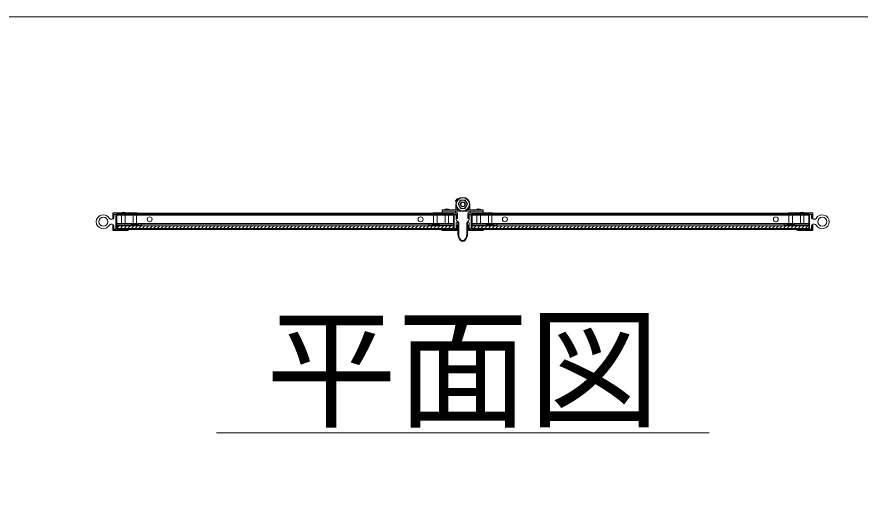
# Model space of a CAD drawing. Units: millimetres, scale not verified. Extents: x -30584 to 1616, y -23100 to 23100.
# Drawn here: x -1796 to -153, y 13457 to 14398 of the extents above; entities that cross this region are included whole.
import ezdxf
from ezdxf.enums import TextEntityAlignment as Align

# ---------------------------------------------------------------- set-up
doc = ezdxf.new("R2010")
doc.units = ezdxf.units.MM
doc.header["$LTSCALE"] = 150
doc.linetypes.add('DASHED1', pattern=[1.8, 1.2, -0.6])
for name, color, linetype, lineweight in [('0-6_ﾎﾞﾙﾄ類', 2, 'Continuous', 18), ('0-A_図面枠', 7, 'Continuous', 18), ('0-B_寸法', 3, 'Continuous', 18), ('1-8_標準ﾊﾟﾈﾙ', 7, 'Continuous', 18), ('1-A_文字', 7, 'Continuous', 18)]:
    doc.layers.add(name, color=color, linetype=linetype, lineweight=lineweight)
doc.styles.add('ＭＳ ゴシック', font='')
doc.styles.get('ＭＳ ゴシック').set_extended_font_data('MS Gothic')

msp = doc.modelspace()

# ---------------------------------------------------------------- linework, layer by layer
at = {"layer": '0-6_ﾎﾞﾙﾄ類'}
for p, q in [((-932, 14025.2), (-936.6, 14033.2)), ((-922.7, 14041.2), (-918.1, 14033.2)), ((-918.1, 14033.2), (-922.7, 14025.2)), ((-922.7, 14025.2), (-932, 14025.2))]:
    msp.add_line(p, q, dxfattribs=at)
msp.add_lwpolyline([(-936.6, 14033.2), (-932, 14041.2), (-922.7, 14041.2)], dxfattribs=at)
for radius in [7.84, 4.8, 3.93]:
    msp.add_circle((-927.3, 14033.2), radius, dxfattribs=at)
at = {"layer": '0-A_図面枠'}
msp.add_lwpolyline([(-2615.8, 14398.1), (1576, 14398.1), (1576, 7702.7), (-2615.8, 7702.7)], close=True, dxfattribs=at)
at = {"layer": '0-B_寸法'}
msp.add_line((-1407.3, 13588.1), (-447.3, 13588.1), dxfattribs=at)
at = {"layer": '1-8_標準ﾊﾟﾈﾙ'}
for p, q in [((-938.5, 14044), (-941.2, 14040.1)), ((-941, 14039), (-940, 14038.2)), ((-940.9, 14033.2), (-940.9, 14022.8)), ((-936.2, 14043.5), (-937.4, 14044.2)), ((-913.7, 14033.2), (-913.7, 14022.8)), ((-936.1, 14022.8), (-967.4, 14022.8)), ((-967.4, 14022.8), (-967.4, 14019.6)), ((-927.3, 14019.6), (-967.4, 14019.6)), ((-938.5, 14025.5), (-938.5, 14022.8)), ((-927.3, 14019.6), (-887.3, 14019.6)), ((-918.6, 14022.8), (-887.3, 14022.8)), ((-916.1, 14025.5), (-916.1, 14022.8)), ((-905, 14022.8), (-905, 14019.6)), ((-887.3, 14022.8), (-887.3, 14019.6)), ((-1610.3, 14004), (-1613.1, 14004)), ((-1609.5, 14015.6), (-1609.5, 14005.6)), ((-1607.9, 14005.6), (-1609.5, 14005.6)), ((-1562.3, 14016.4), (-1608.7, 14016.4)), ((-1607.1, 14007.2), (-1607.1, 14013.6)), ((-1607.1, 14013.6), (-1603.1, 14013.6)), ((-1603.1, 13984.8), (-1603.1, 14013.6)), ((-1601.5, 14014), (-1601.5, 13994.3)), ((-1601.5, 14014), (-1561.5, 14014)), ((-1601.5, 14012), (-945.5, 14012)), ((-1561.5, 14014), (-1561.5, 14015.6)), ((-985.5, 14014), (-985.5, 14015.6)), ((-945.5, 14014), (-985.5, 14014)), ((-984.7, 14016.4), (-938.3, 14016.4)), ((-945.5, 14014), (-945.5, 13994.3)), ((-943.9, 13986.4), (-943.9, 14012)), ((-943.1, 14012.8), (-940.7, 14012.8)), ((-939.9, 14012), (-939.9, 14003.8)), ((-939.1, 14005.6), (-937.5, 14005.6)), ((-937.5, 14015.6), (-937.5, 14005.6)), ((-917.2, 14015.6), (-917.2, 14005.6)), ((-915.6, 14005.6), (-917.2, 14005.6)), ((-870, 14016.4), (-916.4, 14016.4)), ((-914.8, 14003.8), (-914.8, 14012)), ((-914, 14012.8), (-911.6, 14012.8)), ((-910.8, 14012), (-910.8, 13986.4)), ((-909.2, 14014), (-909.2, 13994.3)), ((-909.2, 14014), (-869.2, 14014)), ((-253.2, 14012), (-909.2, 14012)), ((-869.2, 14014), (-869.2, 14015.6)), ((-293.2, 14014), (-293.2, 14015.6)), ((-253.2, 14014), (-293.2, 14014)), ((-292.4, 14016.4), (-246, 14016.4)), ((-253.2, 14014), (-253.2, 13994.3)), ((-251.6, 13984.8), (-251.6, 14013.6)), ((-247.6, 14013.6), (-251.6, 14013.6)), ((-247.6, 14007.2), (-247.6, 14013.6)), ((-246.8, 14005.6), (-245.2, 14005.6)), ((-245.2, 14015.6), (-245.2, 14005.6)), ((-244.4, 14004), (-241.6, 14004)), ((-1610.3, 13994.4), (-1613.1, 13994.4)), ((-1609.5, 13992.8), (-1609.5, 13982.8)), ((-1607.9, 13992.8), (-1609.5, 13992.8)), ((-1601.5, 13996.2), (-945.5, 13996.2)), ((-1601.5, 13994.3), (-1553.5, 13994.3)), ((-1601.5, 13991.9), (-1601.5, 13984.4)), ((-1601.5, 13991.9), (-1574.3, 13991.9)), ((-1596.9, 13991.1), (-1601.5, 13986.5)), ((-1601.5, 13986.3), (-945.5, 13986.3)), ((-1601.5, 13984.4), (-1577.9, 13984.4)), ((-1589.7, 13991.1), (-1594.5, 13986.3)), ((-1582.5, 13991.1), (-1587.3, 13986.3)), ((-1575.3, 13991.1), (-1580.1, 13986.3)), ((-1574.3, 13991.9), (-1573.5, 13992.7)), ((-1568.1, 13991.1), (-1572.9, 13986.3)), ((-1561, 13991.1), (-1565.8, 13986.3)), ((-1553.8, 13991.1), (-1558.6, 13986.3)), ((-1558.3, 13991.9), (-1553.5, 13991.9)), ((-1553.5, 13994.3), (-1553.5, 13991.9)), ((-1546.6, 13991.1), (-1551.4, 13986.3)), ((-1539.4, 13991.1), (-1544.2, 13986.3)), ((-1532.2, 13991.1), (-1537, 13986.3)), ((-1525, 13991.1), (-1529.8, 13986.3)), ((-1517.9, 13991.1), (-1522.7, 13986.3)), ((-1510.7, 13991.1), (-1515.5, 13986.3)), ((-1503.5, 13991.1), (-1508.3, 13986.3)), ((-1496.3, 13991.1), (-1501.1, 13986.3)), ((-1489.1, 13991.1), (-1493.9, 13986.3)), ((-1481.9, 13991.1), (-1486.7, 13986.3)), ((-1474.8, 13991.1), (-1479.6, 13986.3)), ((-1467.6, 13991.1), (-1472.4, 13986.3)), ((-1460.4, 13991.1), (-1465.2, 13986.3)), ((-1453.2, 13991.1), (-1458, 13986.3)), ((-1446, 13991.1), (-1450.8, 13986.3)), ((-1438.8, 13991.1), (-1443.6, 13986.3)), ((-1431.6, 13991.1), (-1436.4, 13986.3)), ((-1424.5, 13991.1), (-1429.3, 13986.3)), ((-1417.3, 13991.1), (-1422.1, 13986.3)), ((-1410.1, 13991.1), (-1414.9, 13986.3)), ((-1402.9, 13991.1), (-1407.7, 13986.3)), ((-1395.7, 13991.1), (-1400.5, 13986.3)), ((-1388.5, 13991.1), (-1393.3, 13986.3)), ((-1381.4, 13991.1), (-1386.2, 13986.3)), ((-1374.2, 13991.1), (-1379, 13986.3)), ((-1367, 13991.1), (-1371.8, 13986.3)), ((-1359.8, 13991.1), (-1364.6, 13986.3)), ((-1352.6, 13991.1), (-1357.4, 13986.3)), ((-1345.4, 13991.1), (-1350.2, 13986.3)), ((-1338.3, 13991.1), (-1343.1, 13986.3)), ((-1331.1, 13991.1), (-1335.9, 13986.3)), ((-1323.9, 13991.1), (-1328.7, 13986.3)), ((-1316.7, 13991.1), (-1321.5, 13986.3)), ((-1309.5, 13991.1), (-1314.3, 13986.3)), ((-1302.3, 13991.1), (-1307.1, 13986.3)), ((-1295.1, 13991.1), (-1299.9, 13986.3)), ((-1288, 13991.1), (-1292.8, 13986.3)), ((-1280.8, 13991.1), (-1285.6, 13986.3)), ((-1273.6, 13991.1), (-1278.4, 13986.3)), ((-1266.4, 13991.1), (-1271.2, 13986.3)), ((-1259.2, 13991.1), (-1264, 13986.3)), ((-1252, 13991.1), (-1256.8, 13986.3)), ((-1244.9, 13991.1), (-1249.7, 13986.3)), ((-1237.7, 13991.1), (-1242.5, 13986.3)), ((-1230.5, 13991.1), (-1235.3, 13986.3)), ((-1223.3, 13991.1), (-1228.1, 13986.3)), ((-1216.1, 13991.1), (-1220.9, 13986.3)), ((-1208.9, 13991.1), (-1213.7, 13986.3)), ((-1201.8, 13991.1), (-1206.6, 13986.3)), ((-1194.6, 13991.1), (-1199.4, 13986.3)), ((-1187.4, 13991.1), (-1192.2, 13986.3)), ((-1180.2, 13991.1), (-1185, 13986.3)), ((-1173, 13991.1), (-1177.8, 13986.3)), ((-1165.8, 13991.1), (-1170.6, 13986.3)), ((-1158.6, 13991.1), (-1163.4, 13986.3)), ((-1151.5, 13991.1), (-1156.3, 13986.3)), ((-1144.3, 13991.1), (-1149.1, 13986.3)), ((-1137.1, 13991.1), (-1141.9, 13986.3)), ((-1129.9, 13991.1), (-1134.7, 13986.3)), ((-1122.7, 13991.1), (-1127.5, 13986.3)), ((-1115.5, 13991.1), (-1120.4, 13986.3)), ((-1108.4, 13991.1), (-1113.2, 13986.3)), ((-1101.2, 13991.1), (-1106, 13986.3)), ((-1094, 13991.1), (-1098.8, 13986.3)), ((-1086.8, 13991.1), (-1091.6, 13986.3)), ((-1079.6, 13991.1), (-1084.4, 13986.3)), ((-1072.4, 13991.1), (-1077.2, 13986.3)), ((-1065.3, 13991.1), (-1070.1, 13986.3)), ((-1058.1, 13991.1), (-1062.9, 13986.3)), ((-1050.9, 13991.1), (-1055.7, 13986.3)), ((-1043.7, 13991.1), (-1048.5, 13986.3)), ((-1036.5, 13991.1), (-1041.3, 13986.3)), ((-1029.3, 13991.1), (-1034.1, 13986.3)), ((-1022.1, 13991.1), (-1026.9, 13986.3)), ((-1015, 13991.1), (-1019.8, 13986.3)), ((-1007.8, 13991.1), (-1012.6, 13986.3)), ((-1000.6, 13991.1), (-1005.4, 13986.3)), ((-993.4, 13991.1), (-998.2, 13986.3)), ((-945.5, 13994.3), (-993.5, 13994.3)), ((-993.5, 13994.3), (-993.5, 13991.9)), ((-988.7, 13991.9), (-993.5, 13991.9)), ((-986.2, 13991.1), (-991, 13986.3)), ((-979.1, 13991.1), (-983.9, 13986.3)), ((-971.9, 13991.1), (-976.7, 13986.3)), ((-972.7, 13991.9), (-973.5, 13992.7)), ((-945.5, 13991.9), (-972.7, 13991.9)), ((-964.7, 13991.1), (-969.5, 13986.3)), ((-945.5, 13984.4), (-969.1, 13984.4)), ((-957.5, 13991.1), (-962.3, 13986.3)), ((-950.3, 13991.1), (-955.1, 13986.3)), ((-945.5, 13988.7), (-947.9, 13986.3)), ((-945.5, 13991.9), (-945.5, 13984.4)), ((-940.7, 13985.6), (-943.1, 13985.6)), ((-939.9, 13997.1), (-939.9, 13986.4)), ((-939.1, 13992.8), (-937.5, 13992.8)), ((-937.6, 14000.2), (-937.3, 14000)), ((-937.5, 13992.8), (-937.5, 13982.8)), ((-936.7, 13975.2), (-936.7, 13997.2)), ((-935.2, 13997.1), (-935.1, 13974.9)), ((-919.6, 13974.9), (-919.4, 13997.1)), ((-918, 13997.2), (-918, 13975.2)), ((-917.4, 14000), (-917.1, 14000.2)), ((-917.2, 13992.8), (-917.2, 13982.8)), ((-915.6, 13992.8), (-917.2, 13992.8)), ((-914.8, 13986.4), (-914.8, 13997.1)), ((-911.6, 13985.6), (-914, 13985.6)), ((-253.2, 13996.2), (-909.2, 13996.2)), ((-909.2, 13994.3), (-861.2, 13994.3)), ((-909.2, 13991.9), (-909.2, 13984.4)), ((-909.2, 13991.9), (-882, 13991.9)), ((-908.5, 13991.1), (-909.2, 13990.4)), ((-253.2, 13986.3), (-909.2, 13986.3)), ((-909.2, 13984.4), (-885.6, 13984.4)), ((-901.3, 13991.1), (-906.1, 13986.3)), ((-894.1, 13991.1), (-898.9, 13986.3)), ((-887, 13991.1), (-891.8, 13986.3)), ((-879.8, 13991.1), (-884.6, 13986.3)), ((-882, 13991.9), (-881.2, 13992.7)), ((-872.6, 13991.1), (-877.4, 13986.3)), ((-865.4, 13991.1), (-870.2, 13986.3)), ((-866, 13991.9), (-861.2, 13991.9)), ((-858.2, 13991.1), (-863, 13986.3)), ((-861.2, 13994.3), (-861.2, 13991.9)), ((-851, 13991.1), (-855.8, 13986.3)), ((-843.8, 13991.1), (-848.6, 13986.3)), ((-836.7, 13991.1), (-841.5, 13986.3)), ((-829.5, 13991.1), (-834.3, 13986.3)), ((-822.3, 13991.1), (-827.1, 13986.3)), ((-815.1, 13991.1), (-819.9, 13986.3)), ((-807.9, 13991.1), (-812.7, 13986.3)), ((-800.7, 13991.1), (-805.5, 13986.3)), ((-793.6, 13991.1), (-798.4, 13986.3)), ((-786.4, 13991.1), (-791.2, 13986.3)), ((-779.2, 13991.1), (-784, 13986.3)), ((-772, 13991.1), (-776.8, 13986.3)), ((-764.8, 13991.1), (-769.6, 13986.3)), ((-757.6, 13991.1), (-762.4, 13986.3)), ((-750.5, 13991.1), (-755.2, 13986.3)), ((-743.3, 13991.1), (-748.1, 13986.3)), ((-736.1, 13991.1), (-740.9, 13986.3)), ((-728.9, 13991.1), (-733.7, 13986.3)), ((-721.7, 13991.1), (-726.5, 13986.3)), ((-714.5, 13991.1), (-719.3, 13986.3)), ((-707.3, 13991.1), (-712.1, 13986.3)), ((-700.2, 13991.1), (-705, 13986.3)), ((-693, 13991.1), (-697.8, 13986.3)), ((-685.8, 13991.1), (-690.6, 13986.3)), ((-678.6, 13991.1), (-683.4, 13986.3)), ((-671.4, 13991.1), (-676.2, 13986.3)), ((-664.2, 13991.1), (-669, 13986.3)), ((-657.1, 13991.1), (-661.9, 13986.3)), ((-649.9, 13991.1), (-654.7, 13986.3)), ((-642.7, 13991.1), (-647.5, 13986.3)), ((-635.5, 13991.1), (-640.3, 13986.3)), ((-628.3, 13991.1), (-633.1, 13986.3)), ((-621.1, 13991.1), (-625.9, 13986.3)), ((-614, 13991.1), (-618.8, 13986.3)), ((-606.8, 13991.1), (-611.6, 13986.3)), ((-599.6, 13991.1), (-604.4, 13986.3)), ((-592.4, 13991.1), (-597.2, 13986.3)), ((-585.2, 13991.1), (-590, 13986.3)), ((-578, 13991.1), (-582.8, 13986.3)), ((-570.8, 13991.1), (-575.6, 13986.3)), ((-563.7, 13991.1), (-568.5, 13986.3)), ((-556.5, 13991.1), (-561.3, 13986.3)), ((-549.3, 13991.1), (-554.1, 13986.3)), ((-542.1, 13991.1), (-546.9, 13986.3)), ((-534.9, 13991.1), (-539.7, 13986.3)), ((-527.7, 13991.1), (-532.5, 13986.3)), ((-520.6, 13991.1), (-525.4, 13986.3)), ((-513.4, 13991.1), (-518.2, 13986.3)), ((-506.2, 13991.1), (-511, 13986.3)), ((-499, 13991.1), (-503.8, 13986.3)), ((-491.8, 13991.1), (-496.6, 13986.3)), ((-484.6, 13991.1), (-489.4, 13986.3)), ((-477.4, 13991.1), (-482.2, 13986.3)), ((-470.3, 13991.1), (-475.1, 13986.3)), ((-463.1, 13991.1), (-467.9, 13986.3)), ((-455.9, 13991.1), (-460.7, 13986.3)), ((-448.7, 13991.1), (-453.5, 13986.3)), ((-441.5, 13991.1), (-446.3, 13986.3)), ((-434.3, 13991.1), (-439.1, 13986.3)), ((-427.2, 13991.1), (-432, 13986.3)), ((-420, 13991.1), (-424.8, 13986.3)), ((-412.8, 13991.1), (-417.6, 13986.3)), ((-405.6, 13991.1), (-410.4, 13986.3)), ((-398.4, 13991.1), (-403.2, 13986.3)), ((-391.2, 13991.1), (-396, 13986.3)), ((-384.1, 13991.1), (-388.9, 13986.3)), ((-376.9, 13991.1), (-381.7, 13986.3)), ((-369.7, 13991.1), (-374.5, 13986.3)), ((-362.5, 13991.1), (-367.3, 13986.3)), ((-355.3, 13991.1), (-360.1, 13986.3)), ((-348.1, 13991.1), (-352.9, 13986.3)), ((-341, 13991.1), (-345.8, 13986.3)), ((-333.8, 13991.1), (-338.6, 13986.3)), ((-326.6, 13991.1), (-331.4, 13986.3)), ((-319.4, 13991.1), (-324.2, 13986.3)), ((-312.2, 13991.1), (-317, 13986.3)), ((-305, 13991.1), (-309.8, 13986.3)), ((-297.8, 13991.1), (-302.6, 13986.3)), ((-253.2, 13994.3), (-301.2, 13994.3)), ((-301.2, 13994.3), (-301.2, 13991.9)), ((-296.4, 13991.9), (-301.2, 13991.9)), ((-290.7, 13991.1), (-295.5, 13986.3)), ((-283.5, 13991.1), (-288.3, 13986.3)), ((-280.4, 13991.9), (-281.2, 13992.7)), ((-276.3, 13991.1), (-281.1, 13986.3)), ((-253.2, 13991.9), (-280.4, 13991.9)), ((-253.2, 13984.4), (-276.8, 13984.4)), ((-269.1, 13991.1), (-273.9, 13986.3)), ((-261.9, 13991.1), (-266.7, 13986.3)), ((-254.7, 13991.1), (-259.5, 13986.3)), ((-253.2, 13991.9), (-253.2, 13984.4)), ((-246.8, 13992.8), (-245.2, 13992.8)), ((-245.2, 13992.8), (-245.2, 13982.8)), ((-244.4, 13994.4), (-241.6, 13994.4)), ((-1608.7, 13982), (-1580.3, 13982)), ((-938.3, 13982), (-966.7, 13982)), ((-916.4, 13982), (-888, 13982)), ((-246, 13982), (-274.4, 13982))]:
    msp.add_line(p, q, dxfattribs=at)
at = {"layer": '1-8_標準ﾊﾟﾈﾙ', "linetype": 'DASHED1'}
for p, q in [((-1592.1, 14016.4), (-1592.1, 14014)), ((-1592.1, 14014), (-1592.1, 13994.3)), ((-1585.4, 14016.4), (-1585.4, 14014)), ((-1585.4, 14014), (-1585.4, 13994.3)), ((-1569.7, 14014), (-1569.7, 13994.3)), ((-1562.9, 14014), (-1562.9, 13994.3)), ((-984.1, 14014), (-984.1, 13994.3)), ((-977.3, 14014), (-977.3, 13994.3)), ((-961.7, 14016.4), (-961.7, 14014)), ((-961.7, 14014), (-961.7, 13994.3)), ((-954.9, 14016.4), (-954.9, 14014)), ((-954.9, 14014), (-954.9, 13994.3)), ((-899.7, 14016.4), (-899.7, 14014)), ((-899.7, 14014), (-899.7, 13994.3)), ((-893, 14016.4), (-893, 14014)), ((-893, 14014), (-893, 13994.3)), ((-877.4, 14014), (-877.4, 13994.3)), ((-870.6, 14014), (-870.6, 13994.3)), ((-291.8, 14014), (-291.8, 13994.3)), ((-285, 14014), (-285, 13994.3)), ((-269.3, 14016.4), (-269.3, 14014)), ((-269.3, 14014), (-269.3, 13994.3)), ((-262.6, 14016.4), (-262.6, 14014)), ((-262.6, 14014), (-262.6, 13994.3)), ((-1569.7, 13994.3), (-1569.7, 13992.7)), ((-1562.9, 13994.3), (-1562.9, 13992.7)), ((-984.1, 13994.3), (-984.1, 13992.7)), ((-977.3, 13994.3), (-977.3, 13992.7)), ((-877.4, 13994.3), (-877.4, 13992.7)), ((-870.6, 13994.3), (-870.6, 13992.7)), ((-291.8, 13994.3), (-291.8, 13992.7)), ((-285, 13994.3), (-285, 13992.7))]:
    msp.add_line(p, q, dxfattribs=at)
at = {"layer": '1-8_標準ﾊﾟﾈﾙ'}
for points in [[(-941.7, 14019.6), (-967.4, 14019.6), (-967.4, 14016.4), (-941.7, 14016.4)], [(-887.3, 14019.6), (-912.9, 14019.6), (-912.9, 14016.4), (-887.3, 14016.4)], [(-1601.5, 13984.4), (-945.5, 13984.4), (-945.5, 14015.9), (-1601.5, 14015.9)], [(-1601.5, 13994.3), (-945.5, 13994.3), (-945.5, 14014), (-1601.5, 14014)], [(-253.2, 13984.4), (-909.2, 13984.4), (-909.2, 14015.9), (-253.2, 14015.9)], [(-253.2, 13994.3), (-909.2, 13994.3), (-909.2, 14014), (-253.2, 14014)], [(-1601.5, 13986.3), (-945.5, 13986.3), (-945.5, 13991.1), (-1601.5, 13991.1)], [(-253.2, 13986.3), (-909.2, 13986.3), (-909.2, 13991.1), (-253.2, 13991.1)]]:
    msp.add_lwpolyline(points, close=True, dxfattribs=at)
for points in [[(-1607.9, 13992.8), (-1607.9, 13984.4), (-1603.1, 13984.4), (-1603.1, 14014), (-1607.9, 14014), (-1607.9, 14005.6)], [(-939.1, 13992.8), (-939.1, 13984.4), (-943.9, 13984.4), (-943.9, 14014), (-939.1, 14014), (-939.1, 14005.6)], [(-915.6, 13992.8), (-915.6, 13984.4), (-910.8, 13984.4), (-910.8, 14014), (-915.6, 14014), (-915.6, 14005.6)], [(-246.8, 13992.8), (-246.8, 13984.4), (-251.6, 13984.4), (-251.6, 14014), (-246.8, 14014), (-246.8, 14005.6)], [(-1607.1, 13991.2), (-1607.1, 13984.8), (-1603.1, 13984.8)], [(-1558.3, 13991.9), (-1559.1, 13992.7), (-1573.5, 13992.7)], [(-988.7, 13991.9), (-987.9, 13992.7), (-973.5, 13992.7)], [(-866, 13991.9), (-866.8, 13992.7), (-881.2, 13992.7)], [(-296.4, 13991.9), (-295.6, 13992.7), (-281.2, 13992.7)], [(-247.6, 13991.2), (-247.6, 13984.8), (-251.6, 13984.8)]]:
    msp.add_lwpolyline(points, dxfattribs=at)
for centre, radius in [((-927.3, 14033.2), 13.6), ((-927.3, 14033.2), 12.8), ((-1627.9, 13999.2), 8.8), ((-1537.5, 14004.1), 4.8), ((-1537.5, 14004.1), 4.8), ((-1009.5, 14004.1), 4.8), ((-1009.5, 14004.1), 4.8), ((-845.2, 14004.1), 4.8), ((-845.2, 14004.1), 4.8), ((-317.2, 14004.1), 4.8), ((-317.2, 14004.1), 4.8), ((-226.8, 13999.2), 8.8)]:
    msp.add_circle(centre, radius, dxfattribs=at)
for centre, radius, start, end in [((-940.6, 14039.7), 0.8, 145, 235), ((-937.8, 14043.6), 0.8, 55, 145), ((-1588.7, 14004.4), 13.6, 61.928, 118.072), ((-958.3, 14010.8), 13.6, 61.928, 118.072), ((-896.4, 14010.8), 13.6, 61.928, 118.072), ((-266, 14004.4), 13.6, 61.928, 118.072), ((-1627.9, 13999.2), 13.6, 28.437, 331.563), ((-1613.1, 14007.2), 3.19, 208.437, 270), ((-1610.3, 14007.2), 3.19, 270, 0), ((-1608.7, 14015.6), 0.8, 90, 180), ((-1562.3, 14015.6), 0.8, 0, 90), ((-984.7, 14015.6), 0.8, 90, 180), ((-943.1, 14012), 0.8, 90, 180), ((-940.7, 14012), 0.8, 0, 90), ((-935.9, 14003.8), 4, 180, 245.323), ((-938.3, 14015.6), 0.8, 0, 90), ((-916.4, 14015.6), 0.8, 90, 180), ((-918.8, 14003.8), 4, 294.677, 0), ((-914, 14012), 0.8, 90, 180), ((-911.6, 14012), 0.8, 0, 90), ((-870, 14015.6), 0.8, 0, 90), ((-292.4, 14015.6), 0.8, 90, 180), ((-244.4, 14007.2), 3.19, 180, 270), ((-246, 14015.6), 0.8, 0, 90), ((-241.6, 14007.2), 3.19, 270, 331.563), ((-226.8, 13999.2), 13.6, 208.437, 151.563), ((-1613.1, 13991.2), 3.19, 90, 151.563), ((-1610.3, 13991.2), 3.19, 0, 90), ((-1580.3, 13984.4), 2.4, 270, 0), ((-1566.3, 14004.7), 13.6, 241.928, 298.072), ((-980.7, 14004.7), 13.6, 241.928, 298.072), ((-966.7, 13984.4), 2.4, 180, 270), ((-943.1, 13986.4), 0.8, 180, 270), ((-940.7, 13986.4), 0.8, 270, 0), ((-938.3, 13997.1), 1.6, 0.323, 180), ((-938.3, 13997.1), 3.06, 0, 70.063), ((-916.4, 13997.1), 3.06, 109.937, 180), ((-916.4, 13997.1), 1.6, 0, 179.677), ((-914, 13986.4), 0.8, 180, 270), ((-911.6, 13986.4), 0.8, 270, 0), ((-888, 13984.4), 2.4, 270, 0), ((-874, 14004.7), 13.6, 241.928, 298.072), ((-288.4, 14004.7), 13.6, 241.928, 298.072), ((-274.4, 13984.4), 2.4, 180, 270), ((-244.4, 13991.2), 3.19, 90, 180), ((-241.6, 13991.2), 3.19, 28.437, 90), ((-1608.7, 13982.8), 0.8, 180, 270), ((-938.3, 13982.8), 0.8, 270, 0), ((-917.5, 13975.6), 19.2, 181.045, 220.133), ((-917.5, 13975.6), 17.6, 182.206, 220.354), ((-937.2, 13975.6), 17.6, 319.646, 357.794), ((-937.2, 13975.6), 19.2, 319.867, 358.955), ((-916.4, 13982.8), 0.8, 180, 270), ((-246, 13982.8), 0.8, 270, 0), ((-927.3, 13967), 6.15, 218.458, 321.542), ((-927.3, 13967), 4.51, 218.097, 321.903)]:
    msp.add_arc(centre, radius, start, end, dxfattribs=at)

# ---------------------------------------------------------------- texts
at = {"layer": '1-A_文字', "style": 'ＭＳ ゴシック'}
msp.add_text('平面図', height=187.7, dxfattribs=at).set_placement((-1311.3, 13562.5), align=Align.BOTTOM_LEFT)

doc.saveas('drawing.dxf')
